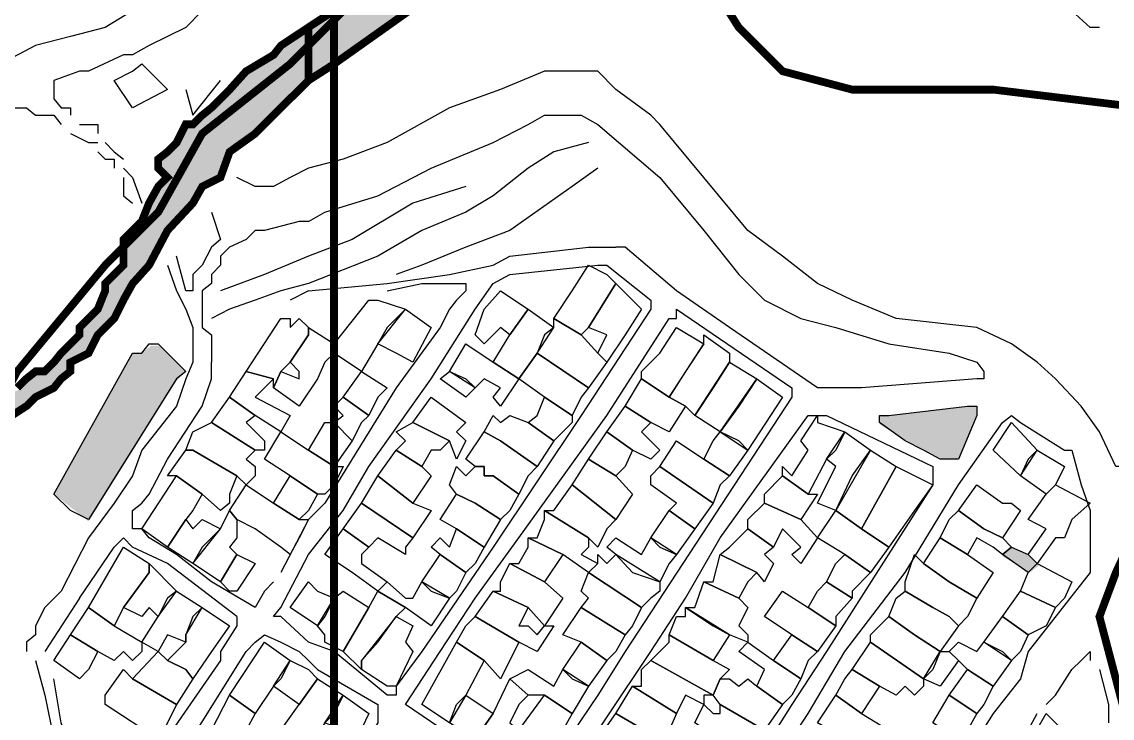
# Model space of a CAD drawing. Header units: millimetres. Extents: x -3588 to 75209, y -3737 to 38254.
# Drawn here: x 6056.7 to 6224.8, y 5123.6 to 5231.1 of the extents above; entities that cross this region are included whole.
import ezdxf

# ---------------------------------------------------------------- set-up
doc = ezdxf.new("R2010")
doc.units = ezdxf.units.MM
doc.layers.add('H', color=250, linetype='Continuous')
doc.layers.add('P', color=253, linetype='Continuous')

msp = doc.modelspace()

# ---------------------------------------------------------------- hatches: boundary and pattern name
at = {"layer": 'H', "linetype": 'Continuous'}
for points in [[(6100.851, 5221.751), (6100.851, 5229.929), (6109.029, 5235.29), (6117.223, 5239.531), (6130.762, 5248.846), (6134.715, 5250.254), (6148.27, 5261.264), (6149.679, 5262.401), (6151.087, 5266.626), (6149.679, 5269.17), (6146.862, 5273.411), (6141.501, 5281.589), (6127.946, 5295.144), (6114.391, 5309.82), (6110.438, 5316.589), (6106.213, 5326.191), (6105.076, 5332.961), (6106.213, 5336.914), (6109.029, 5345.108), (6110.438, 5347.925), (6110.438, 5349.349), (6112.982, 5356.118), (6114.391, 5356.118), (6115.815, 5351.877), (6115.815, 5346.516), (6112.982, 5335.794), (6112.982, 5331.553), (6115.815, 5327.6), (6119.768, 5319.422), (6125.401, 5309.82), (6130.762, 5303.05), (6134.715, 5299.097), (6141.501, 5286.95), (6146.862, 5280.181), (6151.087, 5273.411), (6152.511, 5269.17), (6152.511, 5265.217), (6151.087, 5261.264), (6145.726, 5251.662), (6138.956, 5244.893), (6133.307, 5243.484), (6130.762, 5240.94), (6118.632, 5234.17), (6105.076, 5224.568), (6100.851, 5221.751), (6100.851, 5221.751)], [(6100.851, 5229.929), (6100.851, 5221.751), (6096.899, 5217.798), (6092.658, 5213.845), (6088.705, 5211.013), (6087.296, 5207.076), (6084.752, 5205.652), (6083.343, 5202.835), (6079.118, 5198.882), (6076.574, 5193.521), (6073.741, 5190.688), (6072.333, 5187.871), (6071.213, 5185.327), (6068.38, 5182.51), (6066.972, 5179.966), (6064.427, 5178.557), (6064.427, 5177.149), (6063.019, 5175.741), (6061.61, 5174.316), (6058.794, 5173.196), (6057.657, 5171.788), (6053.416, 5168.955), (6050.888, 5166.426), (6048.055, 5162.185), (6048.055, 5160.777), (6046.647, 5159.641), (6046.647, 5156.824), (6045.239, 5152.871), (6045.239, 5151.463), (6044.102, 5148.63), (6044.102, 5146.102), (6044.102, 5144.677), (6044.102, 5140.452), (6044.102, 5137.908), (6044.102, 5135.091), (6045.239, 5133.667), (6046.647, 5129.714), (6046.647, 5126.897), (6050.888, 5121.536), (6052.008, 5117.583), (6053.416, 5116.175), (6054.841, 5114.766), (6054.841, 5113.342), (6056.249, 5112.222), (6056.249, 5107.981), (6056.249, 5104.028), (6056.249, 5101.211), (6056.249, 5098.667), (6056.249, 5094.442), (6056.249, 5090.489), (6054.841, 5089.064), (6053.416, 5086.248), (6050.888, 5083.703), (6049.463, 5082.295), (6046.647, 5082.295), (6045.239, 5080.887), (6039.877, 5078.342), (6038.469, 5076.934), (6035.924, 5075.525), (6033.092, 5074.117), (6029.139, 5074.117), (6014.191, 5070.164), (6008.814, 5067.331), (6004.589, 5065.923), (6000.636, 5064.803), (5996.683, 5061.97), (5992.442, 5060.562), (5987.081, 5056.609), (5983.128, 5053.792), (5978.903, 5049.839), (5973.542, 5044.478), (5969.589, 5038.829), (5966.756, 5036.284), (5962.803, 5033.468), (5959.987, 5030.923), (5956.034, 5028.09), (5951.793, 5025.274), (5947.84, 5024.153), (5943.615, 5021.321), (5941.07, 5019.912), (5939.662, 5018.504), (5938.254, 5017.368), (5938.254, 5015.96), (5936.845, 5014.551), (5936.845, 5013.143), (5935.709, 5011.719), (5932.892, 5010.598), (5931.468, 5010.598), (5931.468, 5009.19), (5928.94, 5007.766), (5927.515, 5006.357), (5924.699, 5003.829), (5922.154, 5000.996), (5920.746, 4998.179), (5919.337, 4998.179), (5916.521, 4997.043), (5912.568, 4994.226), (5909.735, 4992.818), (5905.782, 4990.274), (5904.374, 4990.274), (5904.374, 4988.865), (5902.966, 4987.441), (5902.966, 4986.033), (5902.966, 4983.504), (5901.829, 4979.263), (5901.829, 4975.31), (5901.829, 4971.069), (5901.829, 4969.949), (5901.829, 4968.541), (5900.421, 4967.116), (5899.013, 4964.3), (5897.604, 4963.179), (5895.06, 4961.755), (5892.243, 4961.755), (5890.819, 4961.755), (5885.457, 4961.755), (5882.641, 4961.755), (5880.096, 4963.179), (5878.688, 4963.179), (5877.28, 4964.3), (5875.871, 4965.708), (5875.871, 4967.116), (5874.735, 4971.069), (5873.327, 4976.718), (5873.327, 4979.263), (5871.918, 4982.08), (5870.494, 4987.441), (5867.965, 4991.394), (5866.541, 4992.818), (5866.541, 4994.226), (5865.133, 4994.226), (5861.18, 4995.635), (5858.363, 4995.635), (5856.955, 4995.635), (5855.547, 4994.226), (5854.41, 4992.818), (5853.002, 4991.394), (5851.594, 4990.274), (5850.169, 4988.865), (5848.761, 4984.624), (5847.641, 4982.08), (5844.808, 4976.718), (5841.991, 4971.069), (5840.855, 4965.708), (5839.447, 4961.755), (5839.447, 4960.347), (5840.855, 4958.938), (5840.855, 4957.53), (5841.991, 4956.394), (5843.4, 4954.985), (5846.216, 4953.577), (5850.169, 4950.744), (5854.41, 4948.216), (5856.955, 4945.383), (5858.363, 4942.855), (5859.771, 4941.43), (5859.771, 4938.614), (5859.771, 4937.205), (5859.771, 4934.661), (5859.771, 4933.252), (5859.771, 4930.42), (5856.955, 4927.891), (5854.41, 4922.53), (5851.594, 4918.289), (5843.4, 4908.975), (5835.222, 4899.372), (5828.436, 4891.195), (5821.667, 4883.001), (5814.897, 4876.231), (5813.761, 4873.687), (5812.352, 4870.87), (5805.567, 4860.131), (5802.75, 4854.77), (5800.206, 4850.545), (5798.797, 4849.121), (5795.981, 4848.001), (5792.028, 4846.592), (5787.787, 4845.168), (5785.242, 4845.168), (5783.834, 4845.168), (5781.017, 4845.168), (5779.881, 4845.168), (5778.473, 4845.168), (5774.248, 4846.592), (5771.703, 4848.001), (5767.462, 4851.953), (5764.917, 4853.362), (5762.101, 4853.362), (5760.693, 4853.362), (5758.148, 4853.362), (5752.787, 4851.953), (5744.593, 4850.545), (5739.232, 4849.121), (5732.462, 4848.001), (5726.813, 4846.592), (5721.451, 4846.592), (5718.907, 4846.592), (5716.09, 4848.001), (5713.273, 4849.121), (5709.321, 4850.545), (5706.488, 4853.362), (5703.943, 4855.906), (5701.127, 4858.723), (5698.582, 4860.131), (5694.357, 4864.084), (5688.996, 4868.325), (5686.163, 4869.446), (5683.619, 4872.278), (5679.394, 4877.639), (5678.257, 4880.456), (5678.257, 4881.88), (5679.394, 4881.88), (5682.21, 4883.001), (5683.619, 4883.001), (5685.043, 4881.88), (5686.163, 4881.88), (5687.572, 4880.456), (5690.404, 4877.639), (5694.357, 4873.687), (5698.582, 4869.446), (5701.127, 4866.917), (5705.368, 4862.676), (5709.321, 4860.131), (5712.137, 4858.723), (5714.682, 4855.906), (5718.907, 4854.77), (5721.451, 4853.362), (5724.268, 4853.362), (5728.221, 4853.362), (5733.598, 4853.362), (5741.776, 4854.77), (5746.017, 4854.77), (5749.97, 4855.906), (5752.787, 4857.315), (5755.331, 4858.723), (5759.556, 4857.315), (5762.101, 4857.315), (5766.342, 4855.906), (5768.87, 4854.77), (5771.703, 4853.362), (5774.248, 4849.121), (5781.017, 4850.545), (5786.667, 4850.545), (5790.619, 4851.953), (5795.981, 4853.362), (5800.206, 4860.131), (5804.159, 4865.493), (5806.991, 4872.278), (5810.944, 4879.048), (5814.897, 4884.409), (5819.122, 4889.77), (5825.892, 4897.964), (5840.855, 4912.928), (5846.216, 4919.697), (5848.761, 4925.058), (5850.169, 4926.467), (5851.594, 4929.299), (5851.594, 4931.844), (5853.002, 4934.661), (5853.002, 4937.205), (5851.594, 4940.022), (5850.169, 4941.43), (5848.761, 4943.975), (5846.216, 4946.791), (5841.991, 4949.624), (5838.038, 4952.169), (5835.222, 4953.577), (5835.222, 4954.985), (5834.086, 4956.394), (5834.086, 4958.938), (5834.086, 4963.179), (5834.086, 4967.116), (5836.63, 4973.902), (5839.447, 4977.855), (5841.991, 4982.08), (5843.4, 4986.033), (5846.216, 4991.394), (5848.761, 4994.226), (5850.169, 4995.635), (5851.594, 4997.043), (5853.002, 4998.179), (5854.41, 4998.179), (5856.955, 4999.588), (5859.771, 4999.588), (5863.724, 4999.588), (5867.965, 4998.179), (5869.086, 4998.179), (5870.494, 4995.635), (5871.918, 4992.818), (5874.735, 4990.274), (5877.28, 4982.08), (5880.096, 4977.855), (5880.096, 4973.902), (5881.505, 4972.493), (5881.505, 4969.949), (5882.641, 4968.541), (5882.641, 4967.116), (5885.457, 4965.708), (5886.866, 4964.3), (5888.29, 4964.3), (5889.41, 4964.3), (5892.243, 4965.708), (5895.06, 4967.116), (5896.196, 4968.541), (5897.604, 4969.949), (5899.013, 4971.069), (5899.013, 4973.902), (5899.013, 4975.31), (5899.013, 4977.855), (5899.013, 4980.671), (5899.013, 4984.624), (5900.421, 4987.441), (5901.829, 4988.865), (5901.829, 4990.274), (5904.374, 4992.818), (5907.19, 4994.226), (5909.735, 4995.635), (5911.143, 4997.043), (5913.976, 4998.179), (5916.521, 4999.588), (5919.337, 5002.404), (5920.746, 5003.829), (5923.29, 5006.357), (5924.699, 5009.19), (5927.515, 5010.598), (5928.94, 5011.719), (5931.468, 5014.551), (5931.468, 5017.368), (5932.892, 5017.368), (5934.301, 5018.504), (5935.709, 5018.504), (5938.254, 5021.321), (5939.662, 5022.729), (5941.07, 5024.153), (5942.479, 5025.274), (5943.615, 5025.274), (5945.023, 5026.682), (5947.84, 5029.515), (5949.264, 5030.923), (5951.793, 5032.043), (5957.17, 5034.876), (5959.987, 5037.693), (5963.94, 5041.645), (5970.709, 5049.839), (5973.542, 5052.368), (5977.495, 5056.609), (5981.72, 5059.154), (5984.264, 5061.97), (5989.914, 5065.923), (5993.867, 5067.331), (5997.82, 5070.164), (6003.453, 5072.693), (6008.814, 5074.117), (6018.144, 5076.934), (6027.73, 5079.478), (6033.092, 5080.887), (6034.516, 5080.887), (6035.924, 5082.295), (6039.877, 5085.128), (6041.286, 5085.128), (6042.694, 5085.128), (6046.647, 5086.248), (6048.055, 5086.248), (6049.463, 5086.248), (6049.463, 5087.656), (6049.463, 5090.489), (6050.888, 5094.442), (6052.008, 5095.85), (6053.416, 5098.667), (6052.008, 5105.452), (6050.888, 5110.814), (6049.463, 5113.342), (6048.055, 5117.583), (6046.647, 5120.128), (6044.102, 5122.944), (6042.694, 5125.777), (6039.877, 5133.667), (6039.877, 5135.091), (6039.877, 5137.908), (6039.877, 5140.452), (6039.877, 5144.677), (6039.877, 5147.222), (6039.877, 5150.039), (6041.286, 5152.871), (6041.286, 5155.416), (6042.694, 5158.233), (6044.102, 5159.641), (6044.102, 5160.777), (6045.239, 5162.185), (6046.647, 5165.002), (6049.463, 5168.955), (6052.008, 5171.788), (6053.416, 5173.196), (6056.249, 5174.316), (6057.657, 5175.741), (6058.794, 5177.149), (6060.202, 5177.149), (6061.61, 5178.557), (6063.019, 5179.966), (6065.563, 5182.51), (6065.563, 5183.918), (6066.972, 5185.327), (6068.38, 5186.751), (6069.788, 5189.28), (6069.788, 5190.688), (6071.213, 5192.112), (6072.333, 5193.521), (6072.333, 5194.641), (6072.333, 5197.474), (6073.741, 5198.882), (6075.165, 5200.29), (6076.574, 5202.835), (6077.982, 5205.652), (6079.118, 5207.076), (6077.982, 5208.196), (6077.982, 5209.604), (6079.118, 5211.013), (6080.527, 5212.437), (6081.935, 5214.966), (6083.343, 5214.966), (6084.752, 5216.39), (6085.888, 5217.798), (6088.705, 5220.615), (6091.537, 5223.16), (6095.49, 5225.976), (6096.899, 5227.401), (6100.851, 5229.929), (6100.851, 5229.929)], [(6066.972, 5153.992), (6061.61, 5158.233), (6073.741, 5179.966), (6075.165, 5179.966), (6076.574, 5181.102), (6077.982, 5181.102), (6079.118, 5179.966), (6080.527, 5178.557), (6081.935, 5177.149), (6080.527, 5175.741), (6066.972, 5153.992), (6066.972, 5153.992)], [(6198.522, 5163.594), (6193.161, 5166.426), (6188.92, 5168.955), (6188.92, 5170.363), (6190.328, 5170.363), (6202.475, 5171.788), (6203.883, 5171.788), (6203.883, 5170.363), (6201.067, 5163.594), (6199.93, 5163.594), (6198.522, 5163.594), (6198.522, 5163.594)], [(6207.836, 5148.63), (6209.245, 5150.039), (6212.061, 5148.63), (6213.486, 5147.222), (6212.061, 5146.102), (6207.836, 5148.63), (6207.836, 5148.63)]]:
    msp.add_hatch(color=256, dxfattribs=at).paths.add_polyline_path(points)

# ---------------------------------------------------------------- linework, layer by layer
at = {"layer": 'P', "const_width": 1.2}
for points in [[(6104.804, -520.269), (6104.804, 8805.959)], [(6238.883, 5056.609), (6247.077, 5070.164), (6247.077, 5082.295), (6238.883, 5101.499), (6228.161, 5118.991), (6222.8, 5139.316), (6225.328, 5146.102), (6230.978, 5158.233), (6234.931, 5165.002), (6234.931, 5176.013), (6232.114, 5190.688), (6229.569, 5203.123), (6229.569, 5217.798), (6230.978, 5217.798), (6249.894, 5222.023), (6259.496, 5228.809), (6267.402, 5235.578), (6274.172, 5243.772), (6291.952, 5257.312), (6302.69, 5261.264), (6313.685, 5265.217)], [(5985.673, 5059.426), (5992.442, 5066.211), (5996.395, 5070.164), (6011.359, 5074.389), (6022.081, 5076.934), (6034.516, 5081.175), (6043.83, 5086.536), (6048.055, 5095.85), (6046.647, 5109.389), (6043.83, 5131.138), (6043.83, 5150.039), (6046.647, 5159.641), (6055.961, 5177.149), (6069.516, 5193.521), (6077.694, 5201.699), (6084.48, 5213.845), (6098.019, 5224.568), (6107.621, 5234.17), (6119.768, 5242.348), (6131.899, 5246.301)], [(6131.899, 5246.301), (6130.49, 5243.772), (6150.815, 5244.893), (6160.417, 5240.94), (6167.187, 5230.217), (6173.956, 5223.448), (6184.679, 5220.615), (6206.428, 5220.615), (6229.569, 5217.798), (6229.569, 5203.123), (6232.114, 5190.688), (6234.931, 5176.013), (6234.931, 5165.002), (6230.978, 5158.233), (6225.328, 5146.102), (6222.8, 5139.316), (6228.161, 5118.991), (6238.883, 5101.499), (6247.077, 5082.295), (6247.077, 5070.164), (6238.883, 5056.609)], [(6267.402, 5235.578), (6259.496, 5228.809), (6249.894, 5222.023), (6230.978, 5217.798), (6229.569, 5217.798), (6206.428, 5220.615), (6184.679, 5220.615), (6173.956, 5223.448), (6167.187, 5230.217), (6160.417, 5240.94)], [(6107.621, 5234.17), (6098.019, 5224.568), (6084.48, 5213.845), (6077.694, 5201.699), (6069.516, 5193.521), (6055.961, 5177.149), (6046.647, 5159.641), (6043.83, 5150.039), (6043.83, 5131.138), (6046.647, 5109.389), (6048.055, 5095.85), (6043.83, 5086.536), (6034.516, 5081.175), (6022.081, 5076.934), (6011.359, 5074.389), (5996.395, 5070.164), (5994.987, 5068.74), (5992.442, 5066.211), (5985.673, 5059.426)], [(6100.851, 5222.023), (6100.851, 5230.217), (6109.029, 5235.578)], [(6118.343, 5234.17), (6104.804, 5224.568), (6100.851, 5222.023), (6100.851, 5222.023)], [(6100.851, 5230.217), (6100.851, 5222.023), (6096.61, 5217.798), (6092.658, 5213.845), (6088.705, 5211.013), (6087.296, 5207.076), (6084.48, 5205.652), (6083.055, 5203.123), (6079.118, 5198.882), (6076.286, 5193.521), (6073.741, 5190.688), (6072.333, 5188.159), (6070.924, 5185.327), (6068.38, 5182.798), (6066.972, 5179.966), (6064.155, 5178.557), (6064.155, 5177.149), (6062.731, 5176.013), (6061.61, 5174.604), (6058.794, 5173.196), (6057.369, 5171.788), (6053.416, 5169.243)], [(6055.961, 5174.604), (6057.369, 5176.013), (6058.794, 5177.149), (6060.202, 5177.149), (6061.61, 5178.557), (6062.731, 5179.966), (6065.563, 5182.798), (6065.563, 5183.918), (6066.972, 5185.327), (6068.38, 5186.751), (6069.516, 5189.568), (6069.516, 5190.688), (6070.924, 5192.112), (6072.333, 5193.521), (6072.333, 5194.929), (6072.333, 5197.474), (6073.741, 5198.882), (6075.165, 5200.29), (6076.286, 5203.123), (6077.694, 5205.652), (6079.118, 5207.076), (6077.694, 5208.484), (6077.694, 5209.893), (6079.118, 5211.013), (6080.527, 5212.437), (6081.935, 5215.254), (6083.055, 5215.254), (6084.48, 5216.662), (6085.888, 5217.798), (6088.705, 5220.615), (6091.249, 5223.448), (6095.49, 5225.976), (6096.61, 5227.401), (6100.851, 5230.217), (6100.851, 5230.217)]]:
    msp.add_lwpolyline(points, dxfattribs=at)
at = {"layer": 'P'}
for points in [[(6222.8, 5230.217), (6221.391, 5230.217), (6218.559, 5232.762), (6217.438, 5234.17), (6217.438, 5235.578)], [(6073.741, 5232.762), (6069.516, 5230.217)], [(6084.48, 5232.762), (6081.935, 5230.217), (6079.118, 5228.809)], [(6069.516, 5230.217), (6064.155, 5228.809)], [(6064.155, 5228.809), (6058.794, 5227.401)], [(6079.118, 5228.809), (6076.286, 5227.401)], [(6058.794, 5227.401), (6053.416, 5224.568), (6050.6, 5223.448), (6049.191, 5222.023)], [(6076.286, 5227.401), (6073.741, 5225.976), (6072.333, 5225.976)], [(6072.333, 5225.976), (6066.972, 5223.448)], [(6066.972, 5223.448), (6065.563, 5223.448), (6061.61, 5222.023)], [(6073.741, 5223.448), (6075.165, 5224.568), (6079.118, 5220.615), (6073.741, 5217.798), (6070.924, 5222.023), (6073.741, 5223.448)], [(6153.632, 5216.662), (6148.27, 5220.615), (6145.454, 5223.448), (6141.501, 5223.448), (6137.26, 5223.448), (6130.49, 5220.615), (6122.584, 5217.798), (6112.982, 5212.437), (6106.213, 5209.893)], [(6061.61, 5222.023), (6061.61, 5220.615), (6061.61, 5219.207), (6062.731, 5217.798), (6064.155, 5217.798), (6064.155, 5216.662)], [(6081.935, 5220.615), (6083.055, 5216.662), (6087.296, 5222.023)], [(6053.416, 5217.798), (6054.841, 5217.798), (6057.369, 5217.798), (6058.794, 5216.662), (6061.61, 5216.662), (6062.731, 5215.254)], [(6100.851, 5200.29), (6103.38, 5201.699), (6111.574, 5204.243), (6119.768, 5208.484), (6129.354, 5212.437), (6134.715, 5215.254), (6137.26, 5216.662), (6140.093, 5216.662), (6142.909, 5216.662), (6145.454, 5215.254), (6155.04, 5207.076), (6161.826, 5198.882), (6167.187, 5192.112), (6171.14, 5188.159), (6176.789, 5185.327), (6182.15, 5183.918), (6190.328, 5181.374), (6199.642, 5179.966), (6203.883, 5178.557), (6205.004, 5177.149), (6205.004, 5176.013), (6203.883, 5176.013), (6186.103, 5174.604), (6183.559, 5174.604), (6179.318, 5174.604), (6165.778, 5183.918), (6157.585, 5189.568), (6149.679, 5196.337), (6148.27, 5196.337)], [(6161.826, 5207.076), (6155.04, 5215.254), (6153.632, 5216.662)], [(6065.563, 5215.254), (6068.38, 5215.254), (6068.38, 5213.845)], [(6064.155, 5213.845), (6066.972, 5212.437), (6068.38, 5212.437)], [(6069.516, 5212.437), (6070.924, 5211.013), (6072.333, 5209.893)], [(6144.029, 5212.437), (6138.668, 5211.013), (6134.715, 5208.484), (6129.354, 5204.243), (6125.129, 5201.699), (6118.343, 5198.882), (6111.574, 5194.929), (6100.851, 5190.688)], [(6068.38, 5211.013), (6069.516, 5209.893), (6070.924, 5209.893), (6070.924, 5208.484)], [(6106.213, 5209.893), (6100.851, 5208.484)], [(6072.333, 5208.484), (6073.741, 5207.076), (6075.165, 5203.123)], [(6100.851, 5208.484), (6098.019, 5207.076)], [(6145.454, 5208.484), (6141.501, 5205.652), (6131.899, 5198.882), (6125.129, 5196.337), (6118.343, 5193.521), (6114.391, 5192.112)], [(6072.333, 5207.076), (6072.333, 5204.243), (6073.741, 5203.123)], [(6095.49, 5205.652), (6092.658, 5205.652), (6089.841, 5207.076)], [(6098.019, 5207.076), (6095.49, 5205.652)], [(6230.978, 5163.594), (6229.569, 5162.474), (6226.753, 5162.474), (6225.328, 5162.474), (6222.8, 5167.835), (6219.967, 5171.788), (6216.014, 5176.013), (6213.197, 5178.557), (6209.245, 5181.374), (6203.883, 5183.918), (6191.464, 5185.327), (6184.679, 5188.159), (6179.318, 5190.688), (6173.956, 5194.929), (6168.595, 5198.882), (6161.826, 5207.076)], [(6125.129, 5205.652), (6116.935, 5203.123), (6107.621, 5197.474), (6100.851, 5194.929)], [(6085.888, 5201.699), (6087.296, 5197.474)], [(6099.443, 5200.29), (6094.066, 5198.882)], [(6100.851, 5200.29), (6099.443, 5200.29)], [(6094.066, 5198.882), (6092.658, 5198.882), (6091.249, 5197.474)], [(6085.888, 5196.337), (6084.48, 5193.521)], [(6087.296, 5197.474), (6085.888, 5196.337)], [(6088.705, 5196.337), (6087.296, 5194.929)], [(6091.249, 5197.474), (6088.705, 5196.337)], [(6100.851, 5189.568), (6112.982, 5190.688), (6122.584, 5192.112), (6129.354, 5193.521), (6131.899, 5194.929), (6144.029, 5196.337), (6148.27, 5196.337)], [(6081.935, 5189.568), (6080.527, 5194.929)], [(6087.296, 5194.929), (6087.296, 5193.521)], [(6100.851, 5194.929), (6094.066, 5192.112), (6087.296, 5189.568)], [(6079.118, 5193.521), (6080.527, 5189.568), (6081.935, 5186.751)], [(6084.48, 5193.521), (6083.055, 5192.112)], [(6087.296, 5193.521), (6085.888, 5192.112), (6085.888, 5190.688)], [(6106.213, 5155.688), (6110.166, 5162.474), (6119.768, 5176.013), (6126.537, 5186.751), (6129.354, 5190.688), (6131.899, 5192.112), (6145.454, 5193.521), (6146.862, 5193.521), (6153.632, 5188.159), (6153.632, 5186.751), (6142.909, 5170.363), (6129.354, 5150.039), (6118.343, 5133.955), (6114.391, 5128.594), (6114.391, 5127.185), (6112.982, 5127.185), (6104.804, 5133.955), (6100.851, 5135.363), (6096.61, 5139.316), (6095.49, 5139.316), (6096.61, 5140.724), (6100.851, 5148.918), (6106.213, 5155.688)], [(6141.501, 5189.568), (6144.029, 5193.521), (6146.862, 5192.112), (6148.27, 5190.688), (6144.029, 5183.918), (6142.909, 5182.798), (6138.668, 5185.327), (6141.501, 5189.568)], [(6083.055, 5192.112), (6083.055, 5189.568)], [(6083.055, 5189.568), (6081.935, 5189.568)], [(6085.888, 5190.688), (6084.48, 5189.568), (6084.48, 5188.159)], [(6100.851, 5190.688), (6096.61, 5189.568), (6092.658, 5188.159), (6088.705, 5186.751), (6085.888, 5185.327)], [(6100.851, 5189.568), (6098.019, 5188.159)], [(6112.982, 5189.568), (6118.343, 5190.688), (6119.768, 5190.688), (6125.129, 5190.688), (6125.129, 5189.568), (6123.705, 5188.159), (6122.584, 5186.751), (6121.176, 5183.918), (6114.391, 5174.604), (6103.38, 5156.824), (6100.851, 5154.28)], [(6127.946, 5186.751), (6130.49, 5189.568), (6134.715, 5186.751), (6131.899, 5182.798), (6130.49, 5183.918), (6127.946, 5181.374), (6126.537, 5182.798), (6127.946, 5186.751)], [(6149.679, 5182.798), (6146.862, 5178.557), (6145.454, 5179.966), (6146.862, 5182.798), (6144.029, 5183.918), (6148.27, 5190.688), (6152.223, 5186.751), (6149.679, 5182.798)], [(6084.48, 5188.159), (6084.48, 5186.751)], [(6112.982, 5183.918), (6111.574, 5181.374), (6109.029, 5177.149), (6104.804, 5179.966), (6104.804, 5181.374), (6110.166, 5188.159), (6111.574, 5188.159), (6115.815, 5186.751), (6112.982, 5183.918)], [(6081.935, 5186.751), (6083.055, 5183.918)], [(6084.48, 5186.751), (6084.48, 5185.327)], [(6114.391, 5179.966), (6111.574, 5181.374), (6115.815, 5186.751), (6119.768, 5183.918), (6116.935, 5178.557), (6114.391, 5179.966)], [(6126.537, 5142.149), (6133.307, 5151.463), (6146.862, 5170.363), (6156.464, 5185.327), (6157.585, 5185.327), (6157.585, 5186.751), (6175.365, 5174.604), (6175.365, 5173.196), (6149.679, 5133.955), (6145.454, 5127.185), (6137.26, 5115.039), (6136.14, 5113.63), (6134.715, 5113.63), (6123.705, 5120.4), (6115.815, 5125.777), (6121.176, 5133.955), (6126.537, 5142.149)], [(6137.26, 5182.798), (6136.14, 5179.966), (6133.307, 5176.013), (6129.354, 5178.557), (6131.899, 5182.798), (6134.715, 5186.751), (6138.668, 5183.918), (6137.26, 5182.798)], [(6084.48, 5185.327), (6084.48, 5183.918)], [(6098.019, 5185.327), (6098.019, 5183.918), (6099.443, 5185.327), (6100.851, 5183.918), (6100.851, 5182.798), (6098.019, 5178.557), (6096.61, 5177.149), (6095.49, 5174.604), (6095.49, 5176.013), (6091.249, 5177.149), (6096.61, 5185.327), (6098.019, 5185.327)], [(6142.909, 5182.798), (6145.454, 5179.966), (6146.862, 5178.557), (6144.029, 5174.604), (6136.14, 5179.966), (6138.668, 5183.918), (6138.668, 5185.327), (6142.909, 5182.798)], [(6083.055, 5183.918), (6083.055, 5179.966)], [(6084.48, 5183.918), (6085.888, 5182.798), (6085.888, 5179.966)], [(6103.38, 5178.557), (6102.26, 5176.013), (6099.443, 5171.788), (6095.49, 5174.604), (6096.61, 5177.149), (6099.443, 5176.013), (6099.443, 5177.149), (6098.019, 5178.557), (6100.851, 5182.798), (6100.851, 5183.918), (6104.804, 5181.374), (6104.804, 5179.966), (6103.38, 5178.557)], [(6158.993, 5177.149), (6156.464, 5173.196), (6152.223, 5176.013), (6152.223, 5177.149), (6155.04, 5179.966), (6157.585, 5183.918), (6161.826, 5181.374), (6158.993, 5177.149)], [(6163.234, 5174.604), (6160.417, 5170.363), (6158.993, 5171.788), (6156.464, 5173.196), (6161.826, 5181.374), (6161.826, 5182.798), (6165.778, 5179.966), (6165.778, 5178.557), (6163.234, 5174.604)], [(6064.155, 5155.688), (6061.61, 5158.233), (6073.741, 5179.966), (6075.165, 5179.966), (6076.286, 5181.374), (6077.694, 5181.374), (6079.118, 5179.966), (6080.527, 5178.557), (6081.935, 5177.149), (6080.527, 5176.013), (6066.972, 5154.28), (6064.155, 5155.688)], [(6129.354, 5178.557), (6133.307, 5176.013), (6130.49, 5171.788), (6129.354, 5173.196), (6130.49, 5174.604), (6127.946, 5176.013), (6126.537, 5174.604), (6122.584, 5177.149), (6125.129, 5181.374), (6129.354, 5178.557)], [(6083.055, 5179.966), (6083.055, 5178.557)], [(6085.888, 5179.966), (6085.888, 5178.557)], [(6142.909, 5173.196), (6141.501, 5170.363), (6137.26, 5173.196), (6133.307, 5176.013), (6136.14, 5179.966), (6144.029, 5174.604), (6142.909, 5173.196)], [(6083.055, 5178.557), (6081.935, 5176.013)], [(6085.888, 5176.013), (6085.888, 5178.557)], [(6167.187, 5171.788), (6164.354, 5167.835), (6160.417, 5170.363), (6165.778, 5178.557), (6170.003, 5176.013), (6167.187, 5171.788)], [(6081.935, 5176.013), (6080.527, 5171.788)], [(6084.48, 5171.788), (6085.888, 5176.013)], [(6094.066, 5174.604), (6092.658, 5173.196), (6098.019, 5170.363), (6096.61, 5167.835), (6092.658, 5170.363), (6088.705, 5173.196), (6091.249, 5177.149), (6095.49, 5176.013), (6094.066, 5174.604)], [(6111.574, 5173.196), (6110.166, 5170.363), (6106.213, 5173.196), (6109.029, 5177.149), (6112.982, 5174.604), (6111.574, 5173.196)], [(6125.129, 5176.013), (6126.537, 5174.604), (6125.129, 5173.196), (6121.176, 5176.013), (6122.584, 5177.149), (6125.129, 5176.013)], [(6156.464, 5173.196), (6158.993, 5171.788), (6156.464, 5167.835), (6153.632, 5169.243), (6149.679, 5171.788), (6152.223, 5176.013), (6156.464, 5173.196)], [(6167.187, 5166.426), (6164.354, 5167.835), (6170.003, 5176.013), (6173.956, 5173.196), (6168.595, 5165.002), (6167.187, 5166.426)], [(6091.249, 5169.243), (6094.066, 5166.426), (6094.066, 5165.002), (6092.658, 5165.002), (6085.888, 5169.243), (6088.705, 5173.196), (6092.658, 5170.363), (6091.249, 5169.243)], [(6109.029, 5169.243), (6107.621, 5166.426), (6104.804, 5169.243), (6106.213, 5170.363), (6104.804, 5171.788), (6106.213, 5173.196), (6110.166, 5170.363), (6109.029, 5169.243)], [(6125.129, 5169.243), (6123.705, 5167.835), (6125.129, 5166.426), (6123.705, 5163.594), (6122.584, 5166.426), (6116.935, 5169.243), (6119.768, 5173.196), (6125.129, 5169.243)], [(6141.501, 5169.243), (6140.093, 5167.835), (6138.668, 5166.426), (6134.715, 5169.243), (6136.14, 5170.363), (6137.26, 5173.196), (6141.501, 5170.363), (6141.501, 5169.243)], [(6080.527, 5171.788), (6075.165, 5165.002)], [(6079.118, 5163.594), (6084.48, 5171.788)], [(6152.223, 5167.835), (6155.04, 5165.002), (6153.632, 5163.594), (6150.815, 5165.002), (6146.862, 5167.835), (6149.679, 5171.788), (6153.632, 5169.243), (6152.223, 5167.835)], [(6195.689, 5165.002), (6192.873, 5166.426), (6188.92, 5169.243), (6188.92, 5170.363), (6190.328, 5170.363), (6202.475, 5171.788), (6203.883, 5171.788), (6203.883, 5170.363), (6201.067, 5163.594), (6199.642, 5163.594), (6198.234, 5163.594), (6195.689, 5165.002)], [(6092.658, 5161.049), (6091.249, 5159.641), (6089.841, 5161.049), (6083.055, 5165.002), (6081.935, 5165.002), (6083.055, 5167.835), (6085.888, 5169.243), (6092.658, 5165.002), (6091.249, 5163.594), (6092.658, 5162.474), (6092.658, 5161.049)], [(6104.804, 5169.243), (6107.621, 5166.426), (6104.804, 5162.474), (6100.851, 5165.002), (6103.38, 5169.243), (6104.804, 5169.243)], [(6121.176, 5165.002), (6119.768, 5165.002), (6118.343, 5162.474), (6114.391, 5165.002), (6115.815, 5166.426), (6114.391, 5167.835), (6116.935, 5169.243), (6122.584, 5166.426), (6121.176, 5165.002)], [(6134.715, 5169.243), (6138.668, 5166.426), (6136.14, 5162.474), (6130.49, 5166.426), (6127.946, 5167.835), (6129.354, 5170.363), (6130.49, 5169.243), (6131.899, 5170.363), (6134.715, 5169.243)], [(6158.993, 5142.149), (6164.354, 5151.463), (6177.909, 5170.363), (6179.318, 5170.363), (6180.742, 5170.363), (6197.114, 5162.474), (6197.114, 5161.049), (6197.114, 5159.641), (6180.742, 5133.955), (6175.365, 5125.777), (6168.595, 5115.039), (6167.187, 5113.63), (6157.585, 5100.075), (6156.464, 5100.075), (6140.093, 5110.814), (6138.668, 5112.222), (6140.093, 5113.63), (6153.632, 5133.955), (6158.993, 5142.149)], [(6182.15, 5165.002), (6180.742, 5163.594), (6177.909, 5158.233), (6173.956, 5161.049), (6173.956, 5162.474), (6175.365, 5161.049), (6177.909, 5165.002), (6176.789, 5166.426), (6179.318, 5170.363), (6179.318, 5169.243), (6183.559, 5167.835), (6182.15, 5165.002)], [(6192.873, 5146.102), (6201.067, 5159.641), (6207.836, 5169.243), (6209.245, 5170.363), (6210.653, 5169.243), (6217.438, 5165.002), (6218.559, 5165.002), (6219.967, 5159.641), (6221.391, 5155.688), (6221.391, 5151.463), (6221.391, 5147.51), (6221.391, 5146.102), (6211.789, 5133.955), (6210.653, 5129.714), (6206.428, 5124.353), (6199.642, 5113.63)], [(6211.789, 5163.594), (6210.653, 5161.049), (6206.428, 5165.002), (6209.245, 5169.243), (6213.197, 5165.002), (6211.789, 5163.594)], [(6104.804, 5159.641), (6103.38, 5158.233), (6102.26, 5158.233), (6098.019, 5161.049), (6094.066, 5163.594), (6096.61, 5167.835), (6100.851, 5165.002), (6104.804, 5162.474), (6106.213, 5162.474), (6104.804, 5159.641)], [(6134.715, 5161.049), (6133.307, 5158.233), (6129.354, 5161.049), (6127.946, 5161.049), (6127.946, 5162.474), (6126.537, 5162.474), (6125.129, 5163.594), (6127.946, 5167.835), (6130.49, 5166.426), (6136.14, 5162.474), (6134.715, 5161.049)], [(6149.679, 5162.474), (6148.27, 5161.049), (6144.029, 5163.594), (6146.862, 5167.835), (6150.815, 5165.002), (6149.679, 5162.474)], [(6163.234, 5166.426), (6164.354, 5167.835), (6168.595, 5165.002), (6165.778, 5161.049), (6161.826, 5163.594), (6163.234, 5166.426)], [(6180.742, 5159.641), (6182.15, 5162.474), (6180.742, 5163.594), (6183.559, 5167.835), (6187.512, 5165.002), (6182.15, 5155.688), (6179.318, 5156.824), (6180.742, 5159.641)], [(6164.354, 5159.641), (6163.234, 5156.824), (6155.04, 5162.474), (6157.585, 5166.426), (6161.826, 5163.594), (6165.778, 5161.049), (6164.354, 5159.641)], [(6075.165, 5165.002), (6073.741, 5161.049)], [(6088.705, 5156.824), (6087.296, 5155.688), (6084.48, 5158.233), (6080.527, 5161.049), (6079.118, 5161.049), (6081.935, 5165.002), (6083.055, 5165.002), (6089.841, 5161.049), (6088.705, 5158.233), (6088.705, 5156.824)], [(6118.343, 5162.474), (6119.768, 5161.049), (6116.935, 5156.824), (6111.574, 5161.049), (6114.391, 5165.002), (6118.343, 5162.474)], [(6184.679, 5161.049), (6187.512, 5165.002), (6191.464, 5162.474), (6186.103, 5152.871), (6182.15, 5155.688), (6184.679, 5161.049)], [(6216.014, 5159.641), (6214.606, 5158.233), (6210.653, 5161.049), (6213.197, 5165.002), (6217.438, 5162.474), (6216.014, 5159.641)], [(6076.286, 5158.233), (6079.118, 5163.594)], [(6131.899, 5155.688), (6130.49, 5154.28), (6126.537, 5156.824), (6123.705, 5158.233), (6122.584, 5159.641), (6123.705, 5162.474), (6125.129, 5161.049), (6126.537, 5162.474), (6127.946, 5162.474), (6127.946, 5161.049), (6129.354, 5161.049), (6133.307, 5158.233), (6131.899, 5155.688)], [(6148.27, 5161.049), (6150.815, 5158.233), (6148.27, 5154.28), (6141.501, 5159.641), (6144.029, 5163.594), (6148.27, 5161.049)], [(6153.632, 5161.049), (6155.04, 5162.474), (6163.234, 5156.824), (6160.417, 5152.871), (6156.464, 5155.688), (6157.585, 5156.824), (6153.632, 5159.641), (6153.632, 5161.049)], [(6194.281, 5155.688), (6190.328, 5150.039), (6186.103, 5152.871), (6191.464, 5162.474), (6197.114, 5159.641), (6194.281, 5155.688)], [(6073.741, 5161.049), (6070.924, 5156.824), (6066.972, 5151.463)], [(6083.055, 5155.688), (6081.935, 5154.28), (6079.118, 5150.039), (6075.165, 5152.871), (6080.527, 5161.049), (6084.48, 5158.233), (6083.055, 5155.688)], [(6100.851, 5155.688), (6099.443, 5154.28), (6095.49, 5156.824), (6098.019, 5161.049), (6102.26, 5158.233), (6100.851, 5155.688)], [(6116.935, 5156.824), (6119.768, 5155.688), (6116.935, 5151.463), (6109.029, 5156.824), (6111.574, 5161.049), (6116.935, 5156.824)], [(6177.909, 5158.233), (6179.318, 5158.233), (6176.789, 5154.28), (6171.14, 5156.824), (6171.14, 5158.233), (6173.956, 5161.049), (6177.909, 5158.233)], [(6099.443, 5151.463), (6098.019, 5148.918), (6096.61, 5150.039), (6092.658, 5152.871), (6089.841, 5154.28), (6088.705, 5155.688), (6091.249, 5159.641), (6095.49, 5156.824), (6099.443, 5154.28), (6100.851, 5154.28), (6099.443, 5151.463)], [(6146.862, 5152.871), (6145.454, 5150.039), (6144.029, 5151.463), (6137.26, 5155.688), (6138.668, 5155.688), (6141.501, 5159.641), (6148.27, 5154.28), (6146.862, 5152.871)], [(6209.245, 5156.824), (6210.653, 5155.688), (6207.836, 5151.463), (6205.004, 5152.871), (6201.067, 5155.688), (6203.883, 5159.641), (6207.836, 5156.824), (6209.245, 5156.824)], [(6218.559, 5154.28), (6217.438, 5151.463), (6216.014, 5151.463), (6213.197, 5147.51), (6211.789, 5148.918), (6214.606, 5152.871), (6211.789, 5154.28), (6214.606, 5158.233), (6216.014, 5159.641), (6221.391, 5156.824), (6218.559, 5154.28)], [(6075.165, 5156.824), (6076.286, 5158.233)], [(6123.705, 5152.871), (6121.176, 5154.28), (6123.705, 5158.233), (6126.537, 5156.824), (6130.49, 5154.28), (6127.946, 5150.039), (6123.705, 5152.871)], [(6073.741, 5155.688), (6075.165, 5156.824)], [(6115.815, 5150.039), (6115.815, 5148.918), (6111.574, 5151.463), (6110.166, 5150.039), (6106.213, 5152.871), (6109.029, 5156.824), (6116.935, 5151.463), (6115.815, 5150.039)], [(6176.789, 5154.28), (6179.318, 5151.463), (6176.789, 5147.51), (6175.365, 5148.918), (6176.789, 5150.039), (6173.956, 5152.871), (6172.548, 5150.039), (6168.595, 5152.871), (6168.595, 5154.28), (6171.14, 5156.824), (6176.789, 5154.28)], [(6073.741, 5152.871), (6073.741, 5154.28), (6073.741, 5155.688)], [(6084.48, 5150.039), (6083.055, 5147.51), (6079.118, 5150.039), (6081.935, 5154.28), (6083.055, 5152.871), (6084.48, 5154.28), (6087.296, 5152.871), (6084.48, 5150.039)], [(6089.841, 5151.463), (6088.705, 5150.039), (6089.841, 5148.918), (6087.296, 5144.677), (6083.055, 5147.51), (6087.296, 5152.871), (6088.705, 5155.688), (6089.841, 5154.28), (6089.841, 5151.463)], [(6100.851, 5154.28), (6096.61, 5146.102)], [(6144.029, 5150.039), (6142.909, 5148.918), (6145.454, 5147.51), (6144.029, 5146.102), (6140.093, 5148.918), (6134.715, 5151.463), (6136.14, 5151.463), (6137.26, 5154.28), (6137.26, 5155.688), (6144.029, 5151.463), (6144.029, 5150.039)], [(6160.417, 5152.871), (6157.585, 5148.918), (6153.632, 5151.463), (6156.464, 5155.688), (6160.417, 5152.871)], [(6187.512, 5146.102), (6183.559, 5148.918), (6179.318, 5151.463), (6182.15, 5155.688), (6186.103, 5152.871), (6190.328, 5150.039), (6187.512, 5146.102)], [(6199.642, 5154.28), (6201.067, 5155.688), (6205.004, 5152.871), (6207.836, 5151.463), (6209.245, 5150.039), (6207.836, 5148.918), (6206.428, 5150.039), (6203.883, 5151.463), (6202.475, 5148.918), (6198.234, 5151.463), (6199.642, 5154.28)], [(6075.165, 5152.871), (6073.741, 5152.871)], [(6076.286, 5151.463), (6075.165, 5152.871)], [(6109.029, 5148.918), (6109.029, 5147.51), (6112.982, 5144.677), (6111.574, 5143.269), (6107.621, 5146.102), (6103.38, 5148.918), (6106.213, 5152.871), (6110.166, 5150.039), (6109.029, 5148.918)], [(6126.537, 5147.51), (6125.129, 5146.102), (6121.176, 5148.918), (6119.768, 5150.039), (6121.176, 5151.463), (6122.584, 5150.039), (6123.705, 5152.871), (6127.946, 5150.039), (6126.537, 5147.51)], [(6171.14, 5148.918), (6172.548, 5147.51), (6171.14, 5144.677), (6170.003, 5146.102), (6164.354, 5148.918), (6165.778, 5150.039), (6168.595, 5152.871), (6172.548, 5150.039), (6171.14, 5148.918)], [(6066.972, 5151.463), (6062.731, 5143.269)], [(6070.924, 5150.039), (6072.333, 5151.463)], [(6079.118, 5147.51), (6073.741, 5150.039), (6072.333, 5151.463)], [(6080.527, 5148.918), (6076.286, 5151.463)], [(6131.899, 5147.51), (6133.307, 5147.51), (6134.715, 5150.039), (6134.715, 5151.463), (6140.093, 5148.918), (6137.26, 5144.677), (6131.899, 5147.51)], [(6155.04, 5150.039), (6157.585, 5148.918), (6156.464, 5147.51), (6155.04, 5144.677), (6148.27, 5148.918), (6146.862, 5150.039), (6148.27, 5151.463), (6152.223, 5148.918), (6153.632, 5151.463), (6155.04, 5150.039)], [(6202.475, 5148.918), (6206.428, 5146.102), (6203.883, 5142.149), (6199.642, 5144.677), (6195.689, 5147.51), (6198.234, 5151.463), (6202.475, 5148.918)], [(6065.563, 5142.149), (6070.924, 5150.039)], [(6072.333, 5140.724), (6070.924, 5137.908), (6066.972, 5140.724), (6072.333, 5150.039), (6076.286, 5147.51), (6076.286, 5146.102), (6072.333, 5140.724)], [(6207.836, 5148.918), (6209.245, 5150.039), (6211.789, 5148.918), (6213.197, 5147.51), (6211.789, 5146.102), (6207.836, 5148.918), (6207.836, 5148.918)], [(6079.118, 5142.149), (6077.694, 5139.316), (6076.286, 5140.724), (6075.165, 5139.316), (6072.333, 5140.724), (6076.286, 5146.102), (6076.286, 5147.51), (6080.527, 5143.269), (6079.118, 5142.149)], [(6089.841, 5139.316), (6079.118, 5147.51)], [(6085.888, 5144.677), (6080.527, 5148.918)], [(6088.705, 5143.269), (6087.296, 5144.677), (6089.841, 5148.918), (6092.658, 5147.51), (6089.841, 5143.269), (6088.705, 5143.269)], [(6123.705, 5143.269), (6122.584, 5142.149), (6118.343, 5144.677), (6121.176, 5148.918), (6125.129, 5146.102), (6123.705, 5143.269)], [(6137.26, 5144.677), (6140.093, 5142.149), (6137.26, 5137.908), (6134.715, 5140.724), (6129.354, 5143.269), (6130.49, 5143.269), (6130.49, 5144.677), (6131.899, 5147.51), (6137.26, 5144.677)], [(6150.815, 5146.102), (6155.04, 5144.677), (6155.04, 5143.269), (6153.632, 5142.149), (6152.223, 5140.724), (6144.029, 5146.102), (6145.454, 5147.51), (6145.454, 5148.918), (6146.862, 5147.51), (6148.27, 5148.918), (6150.815, 5146.102)], [(6168.595, 5144.677), (6167.187, 5142.149), (6161.826, 5144.677), (6163.234, 5144.677), (6164.354, 5148.918), (6170.003, 5146.102), (6168.595, 5144.677)], [(6182.15, 5147.51), (6183.559, 5148.918), (6187.512, 5146.102), (6184.679, 5143.269), (6184.679, 5142.149), (6180.742, 5144.677), (6182.15, 5147.51)], [(6202.475, 5139.316), (6201.067, 5137.908), (6199.642, 5139.316), (6197.114, 5140.724), (6192.873, 5143.269), (6192.873, 5144.677), (6194.281, 5148.918), (6195.689, 5147.51), (6199.642, 5144.677), (6203.883, 5142.149), (6202.475, 5139.316)], [(6217.438, 5142.149), (6216.014, 5140.724), (6210.653, 5143.269), (6211.789, 5146.102), (6213.197, 5147.51), (6218.559, 5144.677), (6217.438, 5142.149)], [(6150.815, 5137.908), (6149.679, 5136.499), (6142.909, 5140.724), (6144.029, 5142.149), (6142.909, 5143.269), (6144.029, 5146.102), (6152.223, 5140.724), (6150.815, 5137.908)], [(6170.003, 5112.222), (6177.909, 5124.353), (6183.559, 5133.955), (6192.873, 5146.102)], [(6092.658, 5140.724), (6085.888, 5144.677)], [(6095.49, 5144.677), (6094.066, 5143.269)], [(6103.38, 5139.316), (6102.26, 5137.908), (6098.019, 5140.724), (6100.851, 5144.677), (6102.26, 5143.269), (6104.804, 5142.149), (6103.38, 5139.316)], [(6119.768, 5143.269), (6122.584, 5142.149), (6119.768, 5137.908), (6115.815, 5140.724), (6111.574, 5143.269), (6112.982, 5144.677), (6115.815, 5142.149), (6116.935, 5142.149), (6118.343, 5144.677), (6119.768, 5143.269)], [(6167.187, 5142.149), (6168.595, 5140.724), (6167.187, 5137.908), (6168.595, 5136.499), (6168.595, 5135.363), (6165.778, 5136.499), (6158.993, 5140.724), (6160.417, 5140.724), (6161.826, 5144.677), (6167.187, 5142.149)], [(6179.318, 5143.269), (6180.742, 5144.677), (6184.679, 5142.149), (6182.15, 5139.316), (6182.15, 5137.908), (6177.909, 5140.724), (6179.318, 5143.269)], [(6062.731, 5143.269), (6060.202, 5140.724), (6058.794, 5137.908), (6058.794, 5136.499), (6057.369, 5135.363), (6057.369, 5133.955)], [(6083.055, 5139.316), (6081.935, 5136.499), (6081.935, 5135.363), (6079.118, 5136.499), (6077.694, 5133.955), (6075.165, 5135.363), (6077.694, 5139.316), (6080.527, 5143.269), (6084.48, 5140.724), (6083.055, 5139.316)], [(6094.066, 5143.269), (6092.658, 5140.724)], [(6106.213, 5133.955), (6103.38, 5135.363), (6103.38, 5136.499), (6102.26, 5137.908), (6104.804, 5142.149), (6106.213, 5143.269), (6110.166, 5140.724), (6106.213, 5133.955)], [(6109.029, 5131.138), (6106.213, 5133.955), (6110.166, 5140.724), (6111.574, 5143.269), (6115.815, 5140.724), (6114.391, 5139.316), (6109.029, 5132.547), (6109.029, 5131.138)], [(6134.715, 5137.908), (6136.14, 5136.499), (6137.26, 5137.908), (6138.668, 5137.908), (6136.14, 5133.955), (6133.307, 5135.363), (6126.537, 5139.316), (6129.354, 5143.269), (6134.715, 5140.724), (6133.307, 5137.908), (6134.715, 5137.908)], [(6177.909, 5140.724), (6182.15, 5137.908), (6179.318, 5133.955), (6175.365, 5136.499), (6171.14, 5139.316), (6173.956, 5143.269), (6177.909, 5140.724)], [(6191.464, 5142.149), (6192.873, 5143.269), (6197.114, 5140.724), (6199.642, 5139.316), (6201.067, 5137.908), (6198.234, 5133.955), (6194.281, 5136.499), (6190.328, 5139.316), (6191.464, 5142.149)], [(6214.606, 5137.908), (6211.789, 5136.499), (6207.836, 5139.316), (6210.653, 5143.269), (6216.014, 5140.724), (6214.606, 5137.908)], [(6065.563, 5142.149), (6060.202, 5133.955)], [(6075.165, 5133.955), (6073.741, 5132.547), (6072.333, 5133.955), (6070.924, 5132.547), (6068.38, 5133.955), (6064.155, 5136.499), (6066.972, 5140.724), (6070.924, 5137.908), (6075.165, 5135.363), (6075.165, 5133.955)], [(6085.888, 5133.955), (6083.055, 5129.714), (6081.935, 5131.138), (6079.118, 5132.547), (6081.935, 5135.363), (6081.935, 5136.499), (6084.48, 5140.724), (6088.705, 5137.908), (6085.888, 5133.955)], [(6148.27, 5133.955), (6146.862, 5132.547), (6142.909, 5135.363), (6140.093, 5136.499), (6142.909, 5140.724), (6149.679, 5136.499), (6148.27, 5133.955)], [(6163.234, 5137.908), (6165.778, 5136.499), (6163.234, 5132.547), (6156.464, 5136.499), (6157.585, 5139.316), (6158.993, 5139.316), (6158.993, 5140.724), (6163.234, 5137.908)], [(6089.841, 5139.316), (6089.841, 5137.908), (6087.296, 5133.955)], [(6111.574, 5135.363), (6114.391, 5139.316), (6116.935, 5137.908), (6115.815, 5135.363), (6116.935, 5133.955), (6114.391, 5128.594), (6112.982, 5128.594), (6109.029, 5131.138), (6109.029, 5132.547), (6111.574, 5135.363)], [(6131.899, 5132.547), (6130.49, 5129.714), (6127.946, 5132.547), (6123.705, 5135.363), (6125.129, 5137.908), (6126.537, 5139.316), (6133.307, 5135.363), (6131.899, 5132.547)], [(6197.114, 5131.138), (6195.689, 5129.714), (6187.512, 5135.363), (6187.512, 5136.499), (6190.328, 5139.316), (6194.281, 5136.499), (6198.234, 5133.955), (6197.114, 5131.138)], [(6210.653, 5133.955), (6209.245, 5132.547), (6205.004, 5135.363), (6207.836, 5139.316), (6211.789, 5136.499), (6210.653, 5133.955)], [(6066.972, 5131.138), (6065.563, 5129.714), (6061.61, 5132.547), (6064.155, 5136.499), (6068.38, 5133.955), (6066.972, 5131.138)], [(6092.658, 5135.363), (6094.066, 5136.499), (6096.61, 5135.363)], [(6163.234, 5132.547), (6165.778, 5131.138), (6164.354, 5129.714), (6163.234, 5127.185), (6153.632, 5132.547), (6155.04, 5133.955), (6156.464, 5135.363), (6156.464, 5136.499), (6163.234, 5132.547)], [(6179.318, 5133.955), (6177.909, 5132.547), (6176.789, 5129.714), (6172.548, 5132.547), (6175.365, 5136.499), (6179.318, 5133.955)], [(6077.694, 5133.955), (6079.118, 5132.547), (6081.935, 5131.138), (6083.055, 5129.714), (6080.527, 5125.777), (6073.741, 5129.714), (6077.694, 5133.955)], [(6087.296, 5133.955), (6087.296, 5132.547), (6075.165, 5115.039), (6077.694, 5112.222), (6091.249, 5133.955)], [(6096.61, 5129.714), (6095.49, 5128.594), (6092.658, 5124.353), (6088.705, 5127.185), (6094.066, 5135.363), (6098.019, 5132.547), (6096.61, 5129.714)], [(6092.658, 5135.363), (6091.249, 5133.955)], [(6096.61, 5135.363), (6099.443, 5133.955)], [(6099.443, 5133.955), (6100.851, 5132.547)], [(6122.584, 5122.944), (6118.343, 5125.777), (6123.705, 5135.363), (6127.946, 5132.547), (6125.129, 5127.185), (6122.584, 5122.944)], [(6146.862, 5132.547), (6144.029, 5128.594), (6140.093, 5131.138), (6142.909, 5135.363), (6146.862, 5132.547)], [(6172.548, 5132.547), (6176.789, 5129.714), (6175.365, 5127.185), (6173.956, 5125.777), (6170.003, 5128.594), (6171.14, 5131.138), (6167.187, 5133.955), (6168.595, 5135.363), (6172.548, 5132.547)], [(6195.689, 5128.594), (6194.281, 5127.185), (6192.873, 5128.594), (6191.464, 5127.185), (6188.92, 5128.594), (6184.679, 5131.138), (6187.512, 5135.363), (6195.689, 5129.714), (6195.689, 5128.594)], [(6199.642, 5133.955), (6201.067, 5132.547), (6198.234, 5128.594), (6195.689, 5129.714), (6198.234, 5133.955), (6199.642, 5133.955)], [(6207.836, 5133.955), (6209.245, 5132.547), (6206.428, 5128.594), (6202.475, 5131.138), (6201.067, 5132.547), (6199.642, 5133.955), (6201.067, 5135.363), (6203.883, 5133.955), (6205.004, 5135.363), (6207.836, 5133.955)], [(6216.014, 5127.185), (6218.559, 5131.138), (6219.967, 5132.547), (6221.391, 5133.955), (6221.391, 5132.547)], [(6058.794, 5132.547), (6060.202, 5127.185), (6061.61, 5120.4), (6060.202, 5100.075), (6060.202, 5093.305), (6058.794, 5086.536), (6050.6, 5078.342), (6050.6, 5076.934)], [(6100.851, 5131.138), (6102.26, 5129.714), (6099.443, 5125.777), (6095.49, 5128.594), (6098.019, 5132.547), (6100.851, 5131.138)], [(6100.851, 5132.547), (6102.26, 5131.138)], [(6161.826, 5127.185), (6161.826, 5125.777), (6158.993, 5127.185), (6157.585, 5124.353), (6150.815, 5128.594), (6152.223, 5128.594), (6152.223, 5131.138), (6153.632, 5132.547), (6163.234, 5127.185), (6161.826, 5127.185)], [(6079.118, 5122.944), (6077.694, 5120.4), (6069.516, 5125.777), (6069.516, 5127.185), (6072.333, 5131.138), (6073.741, 5129.714), (6080.527, 5125.777), (6079.118, 5122.944)], [(6102.26, 5131.138), (6111.574, 5125.777)], [(6141.501, 5129.714), (6144.029, 5128.594), (6141.501, 5124.353), (6137.26, 5127.185), (6134.715, 5127.185), (6131.899, 5129.714), (6134.715, 5131.138), (6138.668, 5128.594), (6140.093, 5131.138), (6141.501, 5129.714)], [(6183.559, 5129.714), (6184.679, 5131.138), (6188.92, 5128.594), (6186.103, 5124.353), (6182.15, 5127.185), (6183.559, 5129.714)], [(6205.004, 5125.777), (6203.883, 5124.353), (6199.642, 5127.185), (6202.475, 5131.138), (6206.428, 5128.594), (6205.004, 5125.777)], [(6222.8, 5131.138), (6224.208, 5125.777), (6224.208, 5122.944)], [(6076.286, 5074.389), (6073.741, 5074.389), (6068.38, 5071.572), (6062.731, 5068.74), (6052.008, 5066.211), (6045.239, 5064.803), (6046.647, 5067.619), (6048.055, 5068.74), (6050.6, 5072.981), (6052.008, 5076.934), (6054.841, 5081.175), (6058.794, 5083.703), (6060.202, 5087.944), (6061.61, 5095.85), (6062.731, 5104.028), (6062.731, 5115.039), (6064.155, 5118.991), (6062.731, 5122.944), (6061.61, 5129.714)], [(6104.804, 5124.353), (6103.38, 5122.944), (6100.851, 5118.991), (6096.61, 5121.824), (6099.443, 5125.777), (6102.26, 5129.714), (6106.213, 5127.185), (6104.804, 5124.353)], [(6133.307, 5125.777), (6131.899, 5122.944), (6133.307, 5121.824), (6130.49, 5117.583), (6126.537, 5120.4), (6129.354, 5124.353), (6131.899, 5129.714), (6134.715, 5127.185), (6133.307, 5125.777)], [(6165.778, 5129.714), (6167.187, 5128.594), (6168.595, 5129.714), (6170.003, 5128.594), (6173.956, 5125.777), (6171.14, 5121.824), (6164.354, 5125.777), (6163.234, 5127.185), (6164.354, 5129.714), (6165.778, 5129.714)], [(6091.249, 5121.824), (6089.841, 5118.991), (6085.888, 5121.824), (6088.705, 5127.185), (6092.658, 5124.353), (6091.249, 5121.824)], [(6106.213, 5118.991), (6104.804, 5120.4), (6106.213, 5121.824), (6103.38, 5122.944), (6106.213, 5127.185), (6110.166, 5124.353), (6107.621, 5118.991), (6106.213, 5118.991)], [(6123.705, 5125.777), (6125.129, 5127.185), (6129.354, 5124.353), (6126.537, 5120.4), (6122.584, 5122.944), (6123.705, 5125.777)], [(6141.501, 5124.353), (6140.093, 5121.824), (6137.26, 5117.583), (6134.715, 5115.039), (6134.715, 5116.175), (6133.307, 5116.175), (6131.899, 5117.583), (6130.49, 5117.583), (6133.307, 5121.824), (6137.26, 5127.185), (6141.501, 5124.353)], [(6157.585, 5124.353), (6156.464, 5121.824), (6157.585, 5120.4), (6157.585, 5118.991), (6155.04, 5120.4), (6148.27, 5124.353), (6150.815, 5128.594), (6157.585, 5124.353)], [(6186.103, 5124.353), (6190.328, 5121.824), (6190.328, 5120.4), (6188.92, 5118.991), (6187.512, 5120.4), (6186.103, 5118.991), (6179.318, 5122.944), (6182.15, 5127.185), (6186.103, 5124.353)], [(6202.475, 5121.824), (6201.067, 5120.4), (6197.114, 5122.944), (6199.642, 5127.185), (6203.883, 5124.353), (6202.475, 5121.824)], [(6214.606, 5125.777), (6216.014, 5127.185)], [(6111.574, 5125.777), (6111.574, 5124.353), (6111.574, 5122.944), (6100.851, 5106.861)], [(6163.234, 5124.353), (6164.354, 5124.353), (6164.354, 5125.777), (6171.14, 5121.824), (6168.595, 5117.583), (6160.417, 5122.944), (6161.826, 5125.777), (6163.234, 5124.353)], [(6155.04, 5118.991), (6153.632, 5118.991), (6156.464, 5116.175), (6153.632, 5115.039), (6152.223, 5116.175), (6149.679, 5117.583), (6145.454, 5120.4), (6148.27, 5124.353), (6155.04, 5120.4), (6155.04, 5118.991)], [(6217.438, 5118.991), (6216.014, 5116.175), (6214.606, 5115.039), (6213.197, 5112.222), (6209.245, 5115.039), (6214.606, 5124.353), (6218.559, 5120.4), (6217.438, 5118.991)], [(6209.245, 5117.583), (6211.789, 5121.824), (6213.197, 5124.353)]]:
    msp.add_lwpolyline(points, dxfattribs=at)

doc.saveas('drawing.dxf')
